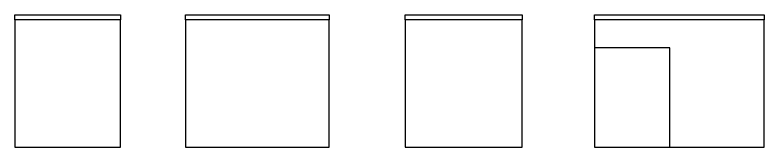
# Model space of a CAD drawing. Header units: millimetres. Extents: x -178199094 to 13669908, y -30538122 to 6091408.
# Drawn here: x 6840787 to 6856678, y 314554 to 317354 of the extents above; entities that cross this region are included whole.
import ezdxf

# ---------------------------------------------------------------- set-up
doc = ezdxf.new("R2010")
doc.units = ezdxf.units.MM
doc.layers.add('FUR', color=42, linetype='Continuous')

msp = doc.modelspace()

# ---------------------------------------------------------------- linework, layer by layer
at = {"color": 18, "true_color": 0x000000}
for points in [[(6840786.77258, 317254.34743), (6840786.77258, 317354.34743), (6843022.77258, 317354.34743), (6843022.77258, 317254.34743)], [(6844401.32146, 317254.34743), (6844401.32146, 317354.34743), (6847451.32146, 317354.34743), (6847451.32146, 317254.34743)], [(6849062.81522, 317254.34743), (6849062.81522, 317354.34743), (6851548.81522, 317354.34743), (6851548.81522, 317254.34743)], [(6853078.38622, 317254.34743), (6853078.38622, 317354.34743), (6856678.38622, 317354.34743), (6856678.38622, 317254.34743)], [(6853078.38622, 314554.34743), (6854678.38622, 314554.34743), (6854678.38622, 316654.34743), (6853078.38622, 316654.34743)]]:
    msp.add_lwpolyline(points, dxfattribs=at)
at = {"layer": 'FUR', "color": 18, "true_color": 0x000000}
for points in [[(6840786.77258, 314554.34743), (6843022.77258, 314554.34743), (6843022.77258, 317254.34743), (6840786.77258, 317254.34743), (6840786.77258, 314554.34743)], [(6844401.32146, 314554.34743), (6847451.32146, 314554.34743), (6847451.32146, 317254.34743), (6844401.32146, 317254.34743), (6844401.32146, 314554.34743)], [(6849062.81522, 314554.34743), (6851548.81522, 314554.34743), (6851548.81522, 317254.34743), (6849062.81522, 317254.34743), (6849062.81522, 314554.34743)], [(6853078.38622, 314554.34743), (6856678.38622, 314554.34743), (6856678.38622, 317254.34743), (6853078.38622, 317254.34743), (6853078.38622, 314554.34743)]]:
    msp.add_lwpolyline(points, dxfattribs=at)

doc.saveas('drawing.dxf')
